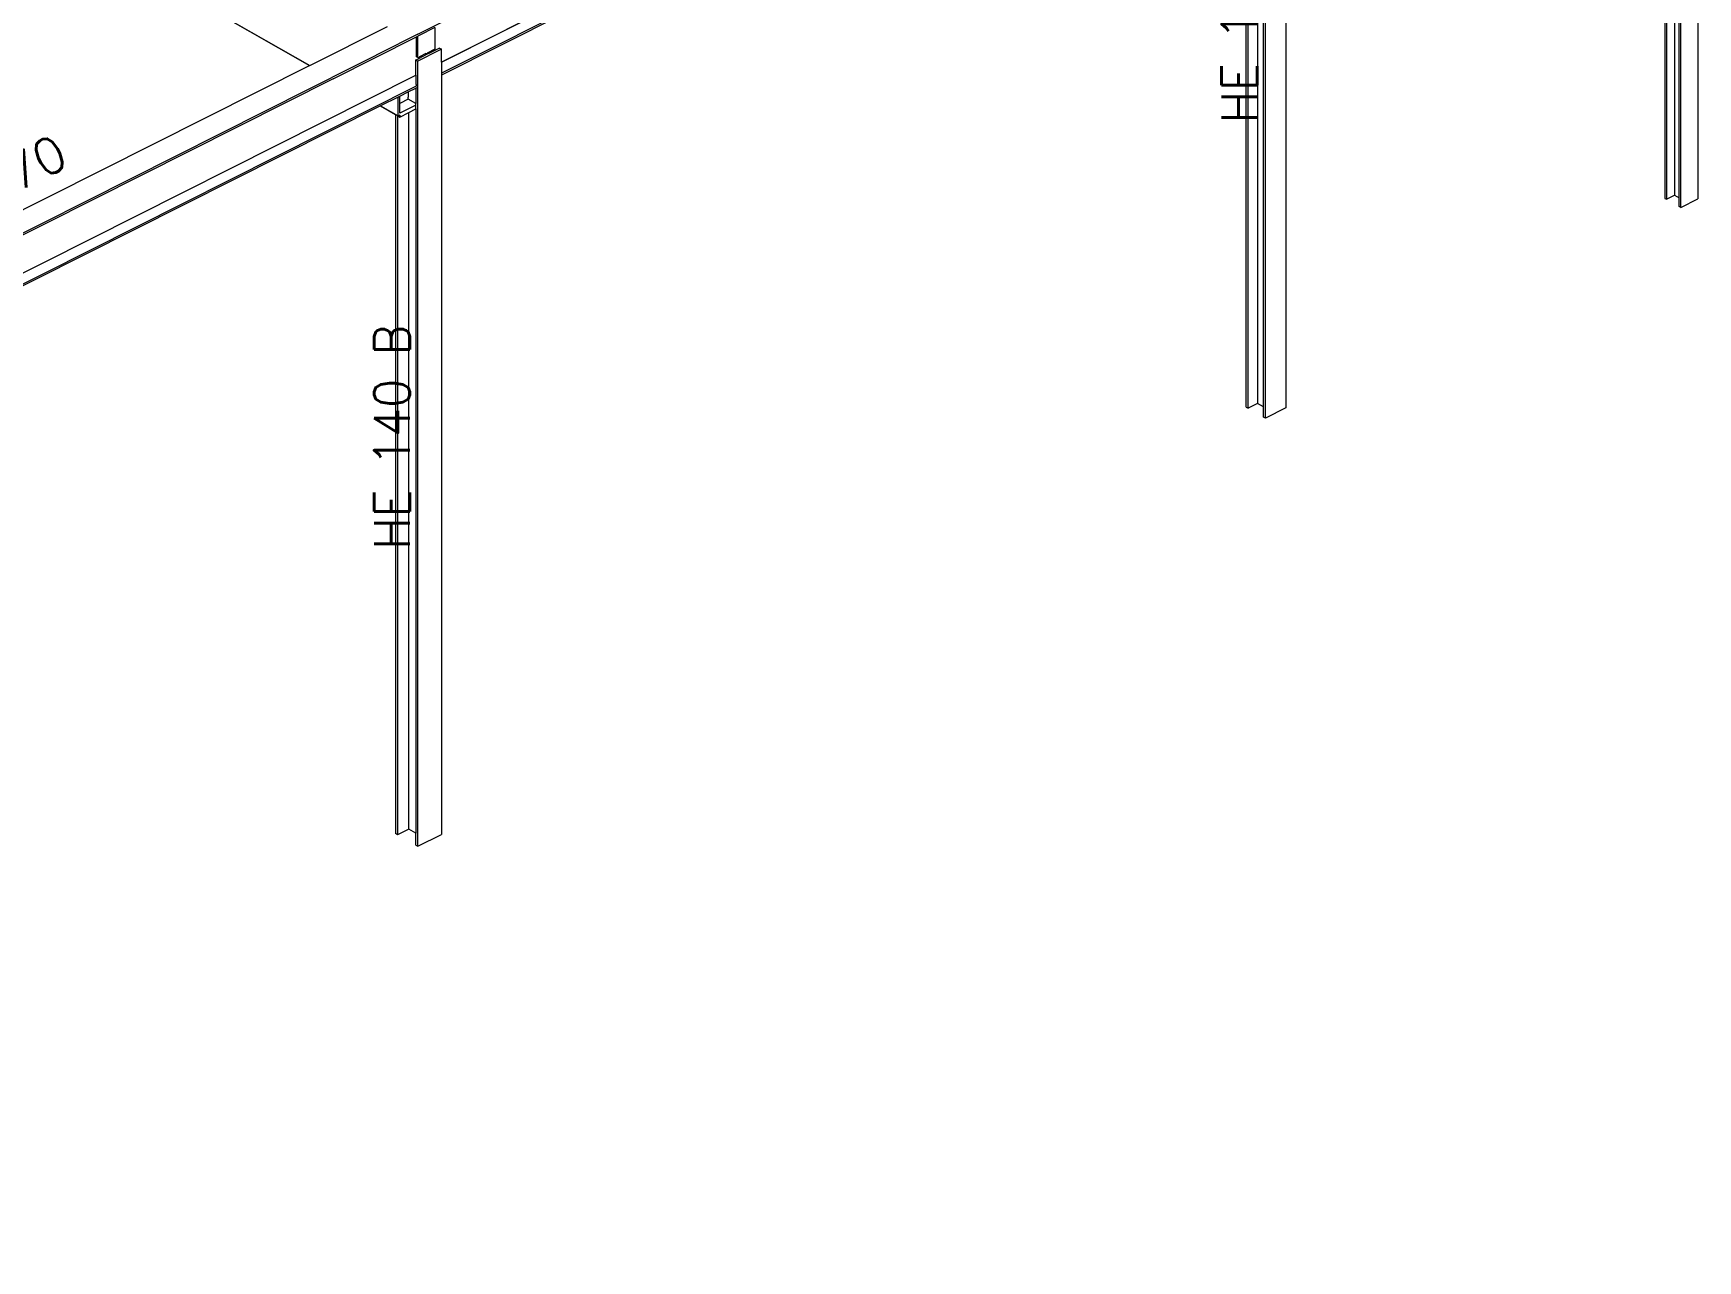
# Model space of a CAD drawing. Header units: millimetres. Extents: x 2 to 172, y 1 to 110.
# Drawn here: x 43.89 to 51.05, y 19.15 to 24.43 of the extents above; entities that cross this region are included whole.
import ezdxf
from ezdxf.enums import TextEntityAlignment as Align

# ---------------------------------------------------------------- set-up
doc = ezdxf.new("R2010")
doc.units = ezdxf.units.MM
doc.layers.add('BARRAS_DE_ACERO', color=7, linetype='Continuous', lineweight=9)
doc.layers.add('REFERENCIA_DE_LAS_BARRAS', color=2, linetype='Continuous', lineweight=9)
doc.styles.add('CYPETXT', font='romans__.ttf', dxfattribs={"height": 0.2})

msp = doc.modelspace()

# ---------------------------------------------------------------- linework, layer by layer
at = {"layer": 'BARRAS_DE_ACERO'}
for p, q in [((50.9775, 23.6798), (50.9775, 26.9375)), ((51.0504, 26.8772), (51.0504, 23.7164)), ((50.9091, 26.8061), (50.9091, 23.7188)), ((50.9502, 26.8268), (50.9502, 23.7322)), ((50.9707, 23.7205), (50.9707, 26.8371)), ((45.5467, 24.4255), (49.181, 26.2542)), ((49.24, 26.0646), (45.6479, 24.2571)), ((49.1911, 22.7735), (49.1911, 26.0314)), ((48.9781, 25.98), (45.6479, 24.3043)), ((49.1579, 25.9249), (49.1579, 22.8369)), ((49.1836, 22.8223), (49.1836, 25.9379)), ((49.109, 22.8204), (49.109, 25.9053)), ((42.9758, 25.4911), (45.0805, 24.2902)), ((42.9764, 25.4914), (45.0811, 24.2905)), ((45.0811, 24.2905), (45.4153, 24.4586)), ((45.1815, 24.2332), (45.5399, 24.4135)), ((45.5467, 24.4255), (45.4635, 24.3837)), ((45.5399, 24.4135), (45.5467, 24.4169)), ((45.5399, 24.3283), (45.5399, 24.4135)), ((45.5512, 24.4192), (45.5467, 24.4169)), ((45.6196, 24.4536), (45.5512, 24.4192)), ((45.6196, 24.4536), (45.6196, 24.3611)), ((42.1385, 22.7106), (45.4635, 24.3837)), ((45.6364, 24.3549), (45.5458, 24.3093)), ((45.5861, 24.3384), (45.5486, 24.3195)), ((45.5806, 24.3415), (45.5857, 24.344)), ((45.6196, 24.3611), (45.5857, 24.344)), ((45.5912, 24.3409), (45.5857, 24.344)), ((45.6397, 24.3653), (45.5912, 24.3409)), ((45.6479, 24.3043), (45.6479, 24.3606)), ((41.9748, 22.7275), (45.0805, 24.2902)), ((45.0805, 24.2902), (45.0811, 24.2905)), ((45.5376, 24.314), (45.5486, 24.3195)), ((45.5376, 24.2488), (45.5376, 24.314)), ((45.5376, 24.314), (45.5446, 24.31)), ((45.5467, 24.3244), (45.5399, 24.3283)), ((45.5446, 24.31), (45.5458, 24.3093)), ((45.5458, 24.2057), (45.5458, 24.3093)), ((45.5467, 24.3244), (45.5486, 24.3254)), ((45.5486, 24.3254), (45.5512, 24.3267)), ((45.5486, 24.3254), (45.5486, 24.3195)), ((45.5533, 24.3277), (45.5512, 24.3267)), ((45.6479, 24.3043), (45.6479, 24.2571)), ((45.6479, 24.3043), (45.6479, 24.3043)), ((41.9503, 22.3966), (45.5376, 24.2016)), ((45.1815, 24.2332), (41.9748, 22.6196)), ((41.9889, 22.4632), (45.5376, 24.2488)), ((45.5376, 24.2016), (45.5441, 24.2049)), ((45.5441, 24.2049), (45.5441, 24.2049)), ((45.5441, 24.2049), (45.5441, 24.1963)), ((45.5458, 20.932), (45.5458, 24.1971)), ((45.6479, 24.2571), (45.6479, 24.2485)), ((45.4614, 24.1547), (45.4687, 24.1583)), ((45.4687, 24.1583), (45.5048, 24.1765)), ((45.4687, 24.1273), (45.4687, 24.1583)), ((45.5048, 24.1455), (45.4687, 24.1273)), ((45.4687, 24.0847), (45.4687, 24.1273)), ((45.5048, 24.1765), (45.5376, 24.193)), ((45.5048, 24.1765), (45.5048, 24.1545)), ((45.5048, 24.1455), (45.5048, 24.1545)), ((45.5048, 24.1455), (45.5048, 24.1455)), ((45.5376, 24.1268), (45.5048, 24.1455)), ((45.5376, 24.1193), (45.5376, 24.1268)), ((45.45, 24.0794), (45.45, 20.9867)), ((45.4582, 24.0747), (45.4582, 20.982)), ((45.4687, 24.0771), (45.4614, 24.0734)), ((45.5376, 24.1193), (45.4687, 24.0847)), ((45.5067, 24.0877), (45.5376, 24.1033)), ((45.5067, 21.0064), (45.5067, 24.0877)), ((45.5376, 24.1033), (45.5376, 24.1193)), ((45.5376, 24.1033), (45.5376, 20.9887)), ((50.9091, 23.7188), (50.9159, 23.7149)), ((50.9502, 23.7322), (50.9707, 23.7205)), ((50.9707, 23.6837), (50.9707, 23.7205)), ((50.9775, 23.6798), (51.0504, 23.7164)), ((50.9775, 23.6798), (50.9707, 23.6837)), ((49.1579, 22.8369), (49.1165, 22.8161)), ((49.1836, 22.8223), (49.1579, 22.8369)), ((49.1836, 22.7778), (49.1836, 22.8223)), ((49.1911, 22.7735), (49.1836, 22.7778)), ((49.2786, 22.8176), (49.1911, 22.7735)), ((45.4582, 20.982), (45.45, 20.9867)), ((45.5067, 21.0064), (45.4582, 20.982)), ((45.5376, 20.9887), (45.5067, 21.0064)), ((45.5376, 20.9367), (45.5376, 20.9887)), ((45.5458, 20.932), (45.6479, 20.9833)), ((45.5376, 20.9367), (45.5458, 20.932))]:
    msp.add_line(p, q, dxfattribs=at)
for points in [[(50.9159, 26.8095), (50.9159, 23.7149), (50.9502, 23.7322)], [(49.2786, 26.1648), (49.2786, 25.9941), (49.2786, 22.8176)], [(45.6479, 24.3043), (48.9781, 25.98), (48.9787, 25.9803)], [(49.03, 25.9503), (45.6479, 24.2485), (45.6479, 20.9833)], [(49.109, 22.8204), (49.1165, 22.8161), (49.1165, 25.9041)], [(45.5467, 24.3244), (45.5467, 24.4169), (45.5467, 24.4169)], [(45.5861, 24.3384), (45.5806, 24.3415), (45.5533, 24.3277)], [(45.6397, 24.3653), (45.6479, 24.3606), (45.6364, 24.3549)], [(45.5376, 24.2488), (45.5376, 24.2086), (45.5441, 24.2049), (45.5441, 24.2049)], [(45.5441, 24.1963), (45.5376, 24.193), (45.5376, 24.1268)], [(45.5458, 24.1971), (45.5458, 24.2054), (45.5458, 24.2057)], [(45.3852, 24.1163), (41.9889, 22.4074), (41.9889, 19.1496)], [(45.3858, 24.1166), (45.3852, 24.1163), (45.45, 24.0794), (45.4582, 24.0747), (45.4687, 24.0687)], [(45.4687, 24.0771), (45.4687, 24.0687), (45.5067, 24.0877)]]:
    msp.add_lwpolyline(points, dxfattribs=at)
msp.add_lwpolyline([(45.4614, 24.0734), (45.4614, 24.1547), (45.3858, 24.1166), (45.4614, 24.0734)], close=True, dxfattribs=at)

# ---------------------------------------------------------------- texts
at = {"layer": 'REFERENCIA_DE_LAS_BARRAS', "style": 'CYPETXT'}
for s, rotation, width, p, p2 in [('HE 120 B', 90, 0.776302, (49.156, 24.0422), (49.156, 25.0097)), ('IPE 270', 26.70034, 0.844169, (43.3334, 23.5002), (44.053, 23.8621)), ('HE 140 B', 90, 0.776302, (45.5112, 22.2082), (45.5112, 23.1757))]:
    msp.add_text(s, height=0.15333, rotation=rotation, dxfattribs=dict(at, width=width)).set_placement(p, p2, align=Align.FIT)

doc.saveas('drawing.dxf')
